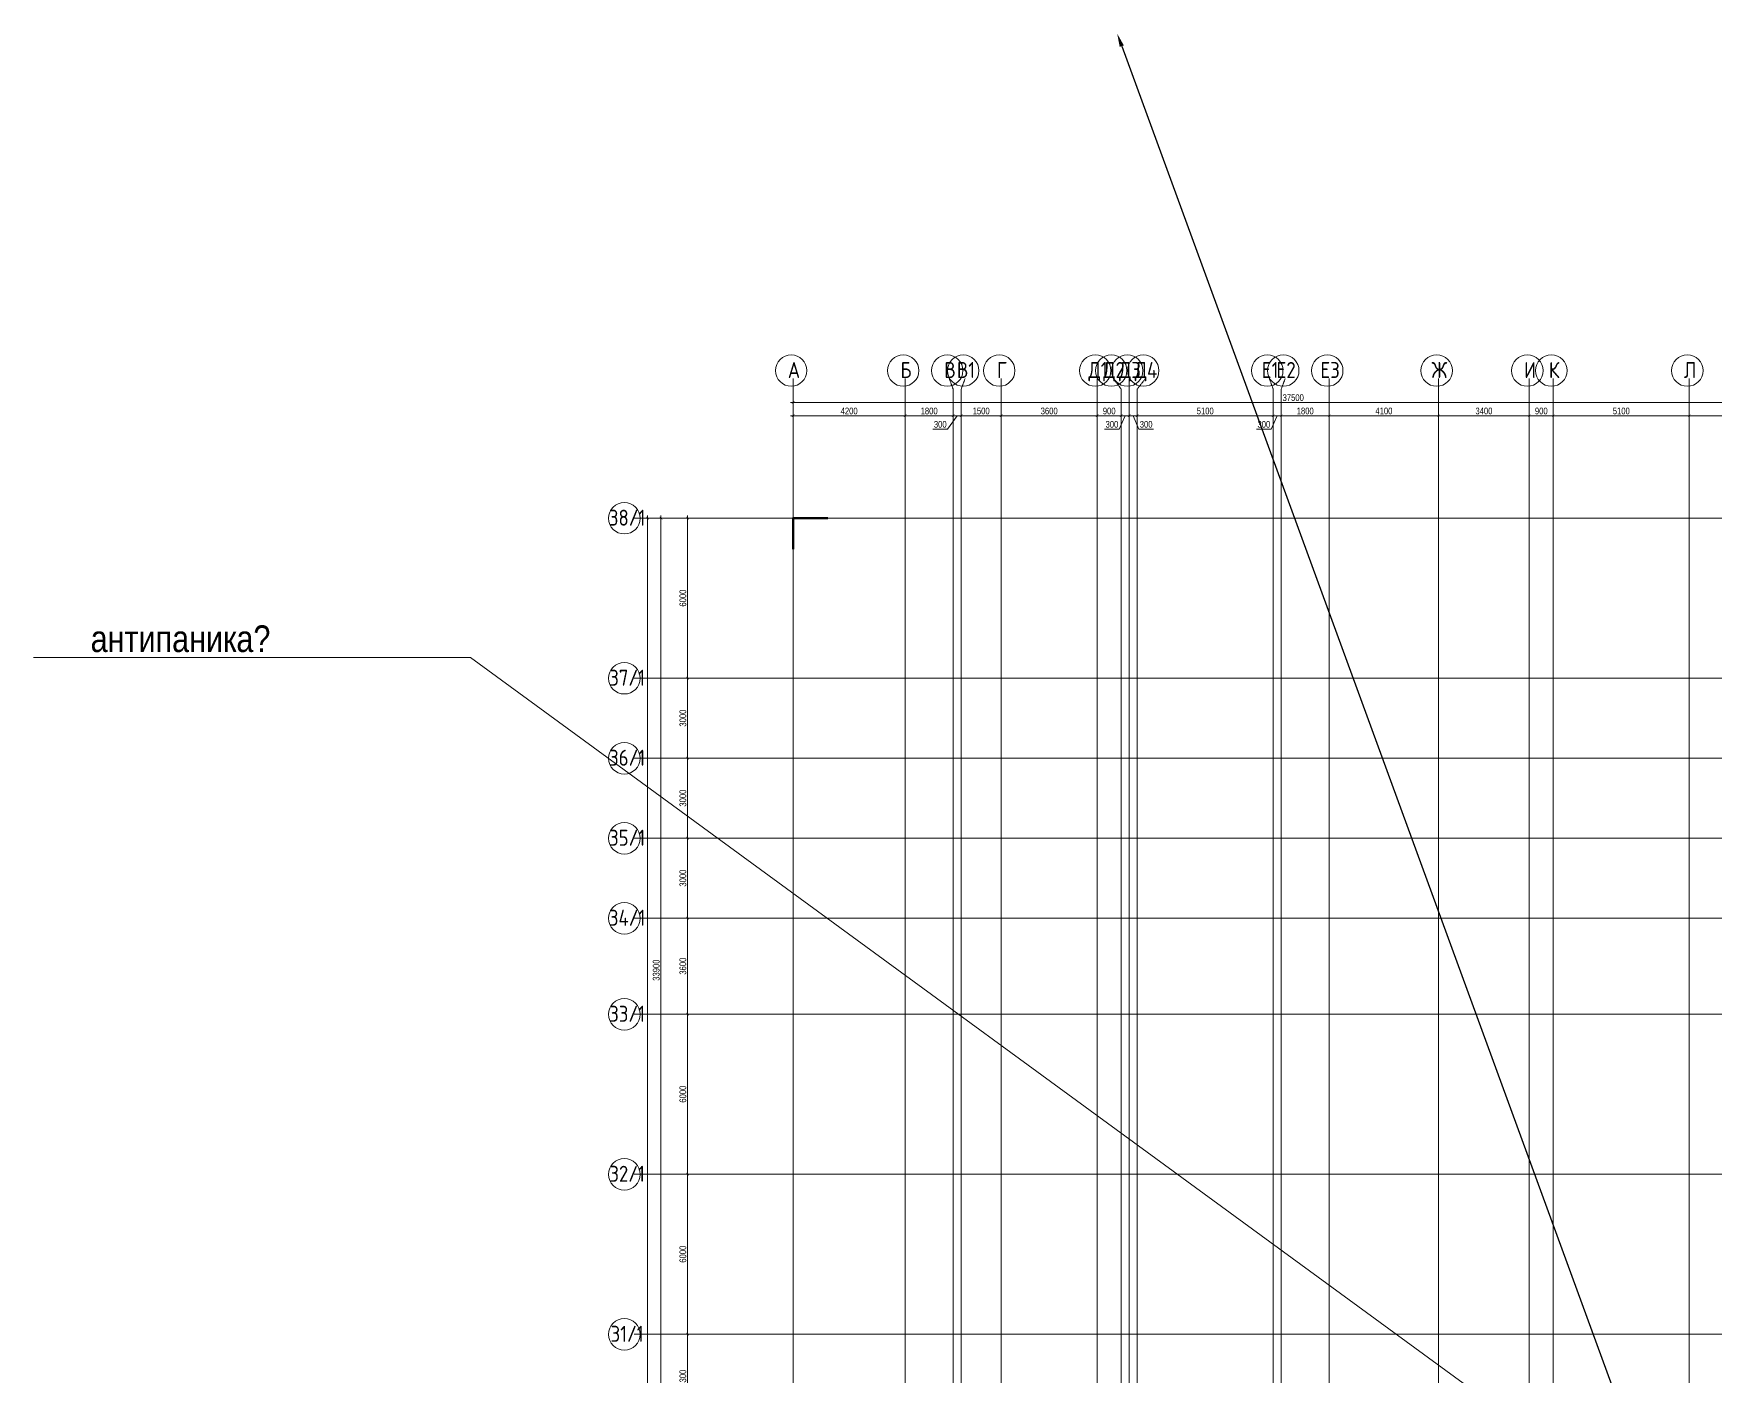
# Model space of a CAD drawing. Header units: millimetres. Extents: x -231292 to 573618, y -153144 to 564035.
# Drawn here: x 21953 to 85006, y 468720 to 519068 of the extents above; entities that cross this region are included whole.
import ezdxf
from ezdxf import colors
from ezdxf.entities.mleader import LeaderData, LeaderLine
from ezdxf.enums import TextEntityAlignment as Align
from ezdxf.math import Vec2, Vec3

# ---------------------------------------------------------------- set-up
doc = ezdxf.new("R2010")
doc.units = ezdxf.units.MM
doc.linetypes.add('CENTER2', pattern=[28.575, 19.05, -3.175, 3.175, -3.175])
doc.layers.get('0').update_dxf_attribs({"color": 250})
doc.layers.get('Defpoints').update_dxf_attribs({"color": 250})
doc.layers.add('АР_Делит', color=250, linetype='Continuous', lineweight=0, plot=False)
for name, color, linetype, lineweight in [('РД_Воронки с кровли', 250, 'Continuous', 18), ('РД_Оси_100', 250, 'Continuous', 0), ('РД_Оси_размер', 250, 'Continuous', 0)]:
    doc.layers.add(name, color=color, linetype=linetype, lineweight=lineweight)
doc.styles.add('style1', font='ARIALN.TTF')
doc.styles.add('ккк', font='isocpeur.ttf', dxfattribs={"width": 0.85, "oblique": 15})
doc.dimstyles.new('Dim100_ареал', dxfattribs={"dimscale": 100, "dimtxt": 2.5, "dimasz": 1, "dimexe": 1, "dimexo": 1, "dimgap": 0.5, "dimtad": 1, "dimzin": 12, "dimdsep": 46, "dimtxsty": 'style1', "dimblk": 'ARCHTICK', "dimcen": 1, "dimdle": 1, "dimclrd": 256, "dimclre": 256, "dimaunit": 1, "dimadec": 0, "dimazin": 3, "dimtfac": 1, "dimtmove": 1, "dimatfit": 3, "dimldrblk": 'OPEN30', "dimfxl": 2, "dimfxlon": 1, "dimtolj": 1, "dimtzin": 0, "dimlwd": 9, "dimlwe": 9, "dimarcsym": 0})

# ---------------------------------------------------------------- blocks, each defined once
blk = doc.blocks.new('_DotSmall')
at = {"color": 0, "linetype": 'ByBlock', "const_width": 0.5}
blk.add_lwpolyline([(-0.0625, 0, 1), (0.0625, 0, 1)], format="xyb", close=True, dxfattribs=at)
blk = doc.blocks.new('A-iden')
at = {"linetype": 'Continuous', "lineweight": 5}
blk.add_circle((-0.73, -4.06), 5.89, dxfattribs=at)
at = {"color": 0, "linetype": 'Continuous', "lineweight": 20, "style": 'ккк', "width": 0.85}
blk.add_attdef('ID', text='', height=6, dxfattribs=at).set_placement((0.31, -3.85), align=Align.MIDDLE_CENTER)
blk = doc.blocks.new('_ArchTick')
at = {"color": 0, "linetype": 'ByBlock', "const_width": 0.15}
blk.add_lwpolyline([(-0.5, -0.5), (0.5, 0.5)], dxfattribs=at)
blk = doc.blocks.new('*D355')
at = {"layer": 'Defpoints', "color": 0, "transparency": 16777216}
for p in [(-5455, 134700), (-2955, 134700), (-2955, 0)]:
    blk.add_point(p, dxfattribs=at)
at = {"layer": 'РД_Оси_размер', "lineweight": 9, "transparency": 16777216}
for p, q in [((-5255, 134700), (-5555, 134700)), ((-5455, -100), (-5455, 134800)), ((-5255, 0), (-5555, 0))]:
    blk.add_line(p, q, dxfattribs=at)
at = {"layer": 'РД_Оси_размер', "lineweight": 9, "transparency": 16777216, "xscale": 100, "yscale": 100, "zscale": 100}
for p, rotation in [((-5455, 134700), 90), ((-5455, 0), 270)]:
    blk.add_blockref('_ArchTick', p, dxfattribs=dict(at, rotation=rotation))
at = {"layer": 'РД_Оси_размер', "color": 0, "transparency": 16777216, "insert": (-5633, 67350), "char_height": 250, "attachment_point": 5, "rotation": 90, "style": 'style1'}
blk.add_mtext('\\A1;134700', dxfattribs=at)
blk = doc.blocks.new('_Open30')
at = {"color": 0, "linetype": 'ByBlock', "lineweight": -2}
for p, q in [((-1, 0.27), (0, 0)), ((0, 0), (-1, -0.27)), ((0, 0), (-1, 0))]:
    blk.add_line(p, q, dxfattribs=at)
blk = doc.blocks.new('*D383')
at = {"layer": 'Defpoints', "color": 0, "transparency": 16777216}
for p in [(-3955, 104100), (-2955, 104100), (-2955, 100800)]:
    blk.add_point(p, dxfattribs=at)
at = {"layer": 'РД_Оси_размер', "lineweight": 9, "transparency": 16777216}
for p, q in [((-3755, 104100), (-4055, 104100)), ((-3955, 100700), (-3955, 104200)), ((-3755, 100800), (-4055, 100800))]:
    blk.add_line(p, q, dxfattribs=at)
at = {"layer": 'РД_Оси_размер', "lineweight": 9, "transparency": 16777216, "xscale": 100, "yscale": 100, "zscale": 100}
for p, rotation in [((-3955, 104100), 90), ((-3955, 100800), 270)]:
    blk.add_blockref('_ArchTick', p, dxfattribs=dict(at, rotation=rotation))
at = {"layer": 'РД_Оси_размер', "color": 0, "transparency": 16777216, "insert": (-4133, 102450), "char_height": 250, "attachment_point": 5, "rotation": 90, "style": 'style1'}
blk.add_mtext('\\A1;3300', dxfattribs=at)
blk = doc.blocks.new('*D384')
at = {"layer": 'Defpoints', "color": 0, "transparency": 16777216}
for p in [(-3955, 110100), (-2955, 110100), (-2955, 104100)]:
    blk.add_point(p, dxfattribs=at)
at = {"layer": 'РД_Оси_размер', "lineweight": 9, "transparency": 16777216}
for p, q in [((-3755, 110100), (-4055, 110100)), ((-3955, 104000), (-3955, 110200)), ((-3755, 104100), (-4055, 104100))]:
    blk.add_line(p, q, dxfattribs=at)
at = {"layer": 'РД_Оси_размер', "lineweight": 9, "transparency": 16777216, "xscale": 100, "yscale": 100, "zscale": 100}
for p, rotation in [((-3955, 110100), 90), ((-3955, 104100), 270)]:
    blk.add_blockref('_ArchTick', p, dxfattribs=dict(at, rotation=rotation))
at = {"layer": 'РД_Оси_размер', "color": 0, "transparency": 16777216, "insert": (-4133, 107100), "char_height": 250, "attachment_point": 5, "rotation": 90, "style": 'style1'}
blk.add_mtext('\\A1;6000', dxfattribs=at)
blk = doc.blocks.new('*D385')
at = {"layer": 'Defpoints', "color": 0, "transparency": 16777216}
for p in [(-3955, 116100), (-2955, 116100), (-2955, 110100)]:
    blk.add_point(p, dxfattribs=at)
at = {"layer": 'РД_Оси_размер', "lineweight": 9, "transparency": 16777216}
for p, q in [((-3755, 116100), (-4055, 116100)), ((-3955, 110000), (-3955, 116200)), ((-3755, 110100), (-4055, 110100))]:
    blk.add_line(p, q, dxfattribs=at)
at = {"layer": 'РД_Оси_размер', "lineweight": 9, "transparency": 16777216, "xscale": 100, "yscale": 100, "zscale": 100}
for p, rotation in [((-3955, 116100), 90), ((-3955, 110100), 270)]:
    blk.add_blockref('_ArchTick', p, dxfattribs=dict(at, rotation=rotation))
at = {"layer": 'РД_Оси_размер', "color": 0, "transparency": 16777216, "insert": (-4133, 113100), "char_height": 250, "attachment_point": 5, "rotation": 90, "style": 'style1'}
blk.add_mtext('\\A1;6000', dxfattribs=at)
blk = doc.blocks.new('*D386')
at = {"layer": 'Defpoints', "color": 0, "transparency": 16777216}
for p in [(-3955, 119700), (-2955, 119700), (-2955, 116100)]:
    blk.add_point(p, dxfattribs=at)
at = {"layer": 'РД_Оси_размер', "lineweight": 9, "transparency": 16777216}
for p, q in [((-3955, 116000), (-3955, 119800)), ((-3755, 119700), (-4055, 119700)), ((-3755, 116100), (-4055, 116100))]:
    blk.add_line(p, q, dxfattribs=at)
at = {"layer": 'РД_Оси_размер', "lineweight": 9, "transparency": 16777216, "xscale": 100, "yscale": 100, "zscale": 100}
for p, rotation in [((-3955, 119700), 90), ((-3955, 116100), 270)]:
    blk.add_blockref('_ArchTick', p, dxfattribs=dict(at, rotation=rotation))
at = {"layer": 'РД_Оси_размер', "color": 0, "transparency": 16777216, "insert": (-4133, 117900), "char_height": 250, "attachment_point": 5, "rotation": 90, "style": 'style1'}
blk.add_mtext('\\A1;3600', dxfattribs=at)
blk = doc.blocks.new('*D387')
at = {"layer": 'Defpoints', "color": 0, "transparency": 16777216}
for p in [(-3955, 122700), (-2955, 122700), (-2955, 119700)]:
    blk.add_point(p, dxfattribs=at)
at = {"layer": 'РД_Оси_размер', "lineweight": 9, "transparency": 16777216}
for p, q in [((-3755, 122700), (-4055, 122700)), ((-3955, 119600), (-3955, 122800)), ((-3755, 119700), (-4055, 119700))]:
    blk.add_line(p, q, dxfattribs=at)
at = {"layer": 'РД_Оси_размер', "lineweight": 9, "transparency": 16777216, "xscale": 100, "yscale": 100, "zscale": 100}
for p, rotation in [((-3955, 122700), 90), ((-3955, 119700), 270)]:
    blk.add_blockref('_ArchTick', p, dxfattribs=dict(at, rotation=rotation))
at = {"layer": 'РД_Оси_размер', "color": 0, "transparency": 16777216, "insert": (-4133, 121200), "char_height": 250, "attachment_point": 5, "rotation": 90, "style": 'style1'}
blk.add_mtext('\\A1;3000', dxfattribs=at)
blk = doc.blocks.new('*D388')
at = {"layer": 'Defpoints', "color": 0, "transparency": 16777216}
for p in [(-3955, 125700), (-2955, 125700), (-2955, 122700)]:
    blk.add_point(p, dxfattribs=at)
at = {"layer": 'РД_Оси_размер', "lineweight": 9, "transparency": 16777216}
for p, q in [((-3755, 125700), (-4055, 125700)), ((-3955, 122600), (-3955, 125800)), ((-3755, 122700), (-4055, 122700))]:
    blk.add_line(p, q, dxfattribs=at)
at = {"layer": 'РД_Оси_размер', "lineweight": 9, "transparency": 16777216, "xscale": 100, "yscale": 100, "zscale": 100}
for p, rotation in [((-3955, 125700), 90), ((-3955, 122700), 270)]:
    blk.add_blockref('_ArchTick', p, dxfattribs=dict(at, rotation=rotation))
at = {"layer": 'РД_Оси_размер', "color": 0, "transparency": 16777216, "insert": (-4133, 124200), "char_height": 250, "attachment_point": 5, "rotation": 90, "style": 'style1'}
blk.add_mtext('\\A1;3000', dxfattribs=at)
blk = doc.blocks.new('*D389')
at = {"layer": 'Defpoints', "color": 0, "transparency": 16777216}
for p in [(-3955, 128700), (-2955, 128700), (-2955, 125700)]:
    blk.add_point(p, dxfattribs=at)
at = {"layer": 'РД_Оси_размер', "lineweight": 9, "transparency": 16777216}
for p, q in [((-3755, 128700), (-4055, 128700)), ((-3955, 125600), (-3955, 128800)), ((-3755, 125700), (-4055, 125700))]:
    blk.add_line(p, q, dxfattribs=at)
at = {"layer": 'РД_Оси_размер', "lineweight": 9, "transparency": 16777216, "xscale": 100, "yscale": 100, "zscale": 100}
for p, rotation in [((-3955, 128700), 90), ((-3955, 125700), 270)]:
    blk.add_blockref('_ArchTick', p, dxfattribs=dict(at, rotation=rotation))
at = {"layer": 'РД_Оси_размер', "color": 0, "transparency": 16777216, "insert": (-4133, 127200), "char_height": 250, "attachment_point": 5, "rotation": 90, "style": 'style1'}
blk.add_mtext('\\A1;3000', dxfattribs=at)
blk = doc.blocks.new('*D390')
at = {"layer": 'Defpoints', "color": 0, "transparency": 16777216}
for p in [(-3955, 134700), (-2955, 134700), (-2955, 128700)]:
    blk.add_point(p, dxfattribs=at)
at = {"layer": 'РД_Оси_размер', "lineweight": 9, "transparency": 16777216}
for p, q in [((-3755, 134700), (-4055, 134700)), ((-3955, 128600), (-3955, 134800)), ((-3755, 128700), (-4055, 128700))]:
    blk.add_line(p, q, dxfattribs=at)
at = {"layer": 'РД_Оси_размер', "lineweight": 9, "transparency": 16777216, "xscale": 100, "yscale": 100, "zscale": 100}
for p, rotation in [((-3955, 134700), 90), ((-3955, 128700), 270)]:
    blk.add_blockref('_ArchTick', p, dxfattribs=dict(at, rotation=rotation))
at = {"layer": 'РД_Оси_размер', "color": 0, "transparency": 16777216, "insert": (-4133, 131700), "char_height": 250, "attachment_point": 5, "rotation": 90, "style": 'style1'}
blk.add_mtext('\\A1;6000', dxfattribs=at)
blk = doc.blocks.new('*D402')
at = {"layer": 'Defpoints', "color": 0, "transparency": 16777216}
for p in [(-4955, 134700), (-2955, 134700), (-2955, 100800)]:
    blk.add_point(p, dxfattribs=at)
at = {"layer": 'РД_Оси_размер', "lineweight": 9, "transparency": 16777216}
for p, q in [((-4755, 134700), (-5055, 134700)), ((-4955, 100700), (-4955, 134800)), ((-4755, 100800), (-5055, 100800))]:
    blk.add_line(p, q, dxfattribs=at)
at = {"layer": 'РД_Оси_размер', "lineweight": 9, "transparency": 16777216, "xscale": 100, "yscale": 100, "zscale": 100}
for p, rotation in [((-4955, 134700), 90), ((-4955, 100800), 270)]:
    blk.add_blockref('_ArchTick', p, dxfattribs=dict(at, rotation=rotation))
at = {"layer": 'РД_Оси_размер', "color": 0, "transparency": 16777216, "insert": (-5133, 117750), "char_height": 250, "attachment_point": 5, "rotation": 90, "style": 'style1'}
blk.add_mtext('\\A1;33900', dxfattribs=at)
blk = doc.blocks.new('*D445')
at = {"layer": 'Defpoints', "color": 0, "transparency": 16777216}
for p in [(37500, 139039), (0, 137039), (37500, 137039)]:
    blk.add_point(p, dxfattribs=at)
at = {"layer": 'РД_Оси_размер', "lineweight": 9, "transparency": 16777216}
for p, q in [((-100, 139039), (37600, 139039)), ((0, 138839), (0, 139139)), ((37500, 138839), (37500, 139139))]:
    blk.add_line(p, q, dxfattribs=at)
at = {"layer": 'РД_Оси_размер', "lineweight": 9, "transparency": 16777216, "xscale": 100, "yscale": 100, "zscale": 100, "rotation": 180}
blk.add_blockref('_ArchTick', (0, 139039), dxfattribs=at)
at = {"layer": 'РД_Оси_размер', "lineweight": 9, "transparency": 16777216, "xscale": 100, "yscale": 100, "zscale": 100}
blk.add_blockref('_ArchTick', (37500, 139039), dxfattribs=at)
at = {"layer": 'РД_Оси_размер', "color": 0, "transparency": 16777216, "insert": (18750, 139216), "char_height": 250, "attachment_point": 5, "style": 'style1'}
blk.add_mtext('\\A1;37500', dxfattribs=at)
blk = doc.blocks.new('*D447')
at = {"layer": 'Defpoints', "color": 0, "transparency": 16777216}
for p in [(4200, 138539), (0, 137039), (4200, 137039)]:
    blk.add_point(p, dxfattribs=at)
at = {"layer": 'РД_Оси_размер', "lineweight": 9, "transparency": 16777216}
for p, q in [((-100, 138539), (4300, 138539)), ((0, 138339), (0, 138639)), ((4200, 138339), (4200, 138639))]:
    blk.add_line(p, q, dxfattribs=at)
at = {"layer": 'РД_Оси_размер', "lineweight": 9, "transparency": 16777216, "xscale": 100, "yscale": 100, "zscale": 100, "rotation": 180}
blk.add_blockref('_ArchTick', (0, 138539), dxfattribs=at)
at = {"layer": 'РД_Оси_размер', "lineweight": 9, "transparency": 16777216, "xscale": 100, "yscale": 100, "zscale": 100}
blk.add_blockref('_ArchTick', (4200, 138539), dxfattribs=at)
at = {"layer": 'РД_Оси_размер', "color": 0, "transparency": 16777216, "insert": (2100, 138716), "char_height": 250, "attachment_point": 5, "style": 'style1'}
blk.add_mtext('\\A1;4200', dxfattribs=at)
blk = doc.blocks.new('*D448')
at = {"layer": 'Defpoints', "color": 0, "transparency": 16777216}
for p in [(6000, 138539), (4200, 137039), (6000, 137039)]:
    blk.add_point(p, dxfattribs=at)
at = {"layer": 'РД_Оси_размер', "lineweight": 9, "transparency": 16777216}
for p, q in [((4100, 138539), (6100, 138539)), ((4200, 138339), (4200, 138639)), ((6000, 138339), (6000, 138639))]:
    blk.add_line(p, q, dxfattribs=at)
at = {"layer": 'РД_Оси_размер', "lineweight": 9, "transparency": 16777216, "xscale": 100, "yscale": 100, "zscale": 100, "rotation": 180}
blk.add_blockref('_ArchTick', (4200, 138539), dxfattribs=at)
at = {"layer": 'РД_Оси_размер', "lineweight": 9, "transparency": 16777216, "xscale": 100, "yscale": 100, "zscale": 100}
blk.add_blockref('_ArchTick', (6000, 138539), dxfattribs=at)
at = {"layer": 'РД_Оси_размер', "color": 0, "transparency": 16777216, "insert": (5100, 138716), "char_height": 250, "attachment_point": 5, "style": 'style1'}
blk.add_mtext('\\A1;1800', dxfattribs=at)
blk = doc.blocks.new('*D449')
at = {"layer": 'Defpoints', "color": 0, "transparency": 16777216}
for p in [(6300, 138539), (6000, 137039), (6300, 137039)]:
    blk.add_point(p, dxfattribs=at)
at = {"layer": 'РД_Оси_размер', "lineweight": 9, "transparency": 16777216}
for p, q in [((6150, 138539), (5792, 138039)), ((5900, 138539), (6400, 138539)), ((6000, 138339), (6000, 138639)), ((6300, 138339), (6300, 138639)), ((5792, 138039), (5240, 138039))]:
    blk.add_line(p, q, dxfattribs=at)
at = {"layer": 'РД_Оси_размер', "lineweight": 9, "transparency": 16777216, "xscale": 100, "yscale": 100, "zscale": 100, "rotation": 180}
blk.add_blockref('_ArchTick', (6000, 138539), dxfattribs=at)
at = {"layer": 'РД_Оси_размер', "lineweight": 9, "transparency": 16777216, "xscale": 100, "yscale": 100, "zscale": 100}
blk.add_blockref('_ArchTick', (6300, 138539), dxfattribs=at)
at = {"layer": 'РД_Оси_размер', "color": 0, "transparency": 16777216, "insert": (5516, 138216), "char_height": 250, "attachment_point": 5, "style": 'style1'}
blk.add_mtext('\\A1;300', dxfattribs=at)
blk = doc.blocks.new('*D450')
at = {"layer": 'Defpoints', "color": 0, "transparency": 16777216}
for p in [(7800, 138539), (6300, 137039), (7800, 137039)]:
    blk.add_point(p, dxfattribs=at)
at = {"layer": 'РД_Оси_размер', "lineweight": 9, "transparency": 16777216}
for p, q in [((6200, 138539), (7900, 138539)), ((6300, 138339), (6300, 138639)), ((7800, 138339), (7800, 138639))]:
    blk.add_line(p, q, dxfattribs=at)
at = {"layer": 'РД_Оси_размер', "lineweight": 9, "transparency": 16777216, "xscale": 100, "yscale": 100, "zscale": 100, "rotation": 180}
blk.add_blockref('_ArchTick', (6300, 138539), dxfattribs=at)
at = {"layer": 'РД_Оси_размер', "lineweight": 9, "transparency": 16777216, "xscale": 100, "yscale": 100, "zscale": 100}
blk.add_blockref('_ArchTick', (7800, 138539), dxfattribs=at)
at = {"layer": 'РД_Оси_размер', "color": 0, "transparency": 16777216, "insert": (7050, 138716), "char_height": 250, "attachment_point": 5, "style": 'style1'}
blk.add_mtext('\\A1;1500', dxfattribs=at)
blk = doc.blocks.new('*D451')
at = {"layer": 'Defpoints', "color": 0, "transparency": 16777216}
for p in [(11400, 138539), (7800, 137039), (11400, 137039)]:
    blk.add_point(p, dxfattribs=at)
at = {"layer": 'РД_Оси_размер', "lineweight": 9, "transparency": 16777216}
for p, q in [((7700, 138539), (11500, 138539)), ((7800, 138339), (7800, 138639)), ((11400, 138339), (11400, 138639))]:
    blk.add_line(p, q, dxfattribs=at)
at = {"layer": 'РД_Оси_размер', "lineweight": 9, "transparency": 16777216, "xscale": 100, "yscale": 100, "zscale": 100, "rotation": 180}
blk.add_blockref('_ArchTick', (7800, 138539), dxfattribs=at)
at = {"layer": 'РД_Оси_размер', "lineweight": 9, "transparency": 16777216, "xscale": 100, "yscale": 100, "zscale": 100}
blk.add_blockref('_ArchTick', (11400, 138539), dxfattribs=at)
at = {"layer": 'РД_Оси_размер', "color": 0, "transparency": 16777216, "insert": (9600, 138716), "char_height": 250, "attachment_point": 5, "style": 'style1'}
blk.add_mtext('\\A1;3600', dxfattribs=at)
blk = doc.blocks.new('*D452')
at = {"layer": 'Defpoints', "color": 0, "transparency": 16777216}
for p in [(12300, 138539), (11400, 137039), (12300, 137039)]:
    blk.add_point(p, dxfattribs=at)
at = {"layer": 'РД_Оси_размер', "lineweight": 9, "transparency": 16777216}
for p, q in [((11300, 138539), (12400, 138539)), ((11400, 138339), (11400, 138639)), ((12300, 138339), (12300, 138639))]:
    blk.add_line(p, q, dxfattribs=at)
at = {"layer": 'РД_Оси_размер', "lineweight": 9, "transparency": 16777216, "xscale": 100, "yscale": 100, "zscale": 100, "rotation": 180}
blk.add_blockref('_ArchTick', (11400, 138539), dxfattribs=at)
at = {"layer": 'РД_Оси_размер', "lineweight": 9, "transparency": 16777216, "xscale": 100, "yscale": 100, "zscale": 100}
blk.add_blockref('_ArchTick', (12300, 138539), dxfattribs=at)
at = {"layer": 'РД_Оси_размер', "color": 0, "transparency": 16777216, "insert": (11850, 138716), "char_height": 250, "attachment_point": 5, "style": 'style1'}
blk.add_mtext('\\A1;900', dxfattribs=at)
blk = doc.blocks.new('*D453')
at = {"layer": 'Defpoints', "color": 0, "transparency": 16777216}
for p in [(12600, 138539), (12300, 137039), (12600, 137039)]:
    blk.add_point(p, dxfattribs=at)
at = {"layer": 'РД_Оси_размер', "lineweight": 9, "transparency": 16777216}
for p, q in [((12200, 138539), (12700, 138539)), ((12450, 138539), (12229, 138039)), ((12300, 138339), (12300, 138639)), ((12600, 138339), (12600, 138639)), ((12229, 138039), (11676, 138039))]:
    blk.add_line(p, q, dxfattribs=at)
at = {"layer": 'РД_Оси_размер', "lineweight": 9, "transparency": 16777216, "xscale": 100, "yscale": 100, "zscale": 100, "rotation": 180}
blk.add_blockref('_ArchTick', (12300, 138539), dxfattribs=at)
at = {"layer": 'РД_Оси_размер', "lineweight": 9, "transparency": 16777216, "xscale": 100, "yscale": 100, "zscale": 100}
blk.add_blockref('_ArchTick', (12600, 138539), dxfattribs=at)
at = {"layer": 'РД_Оси_размер', "color": 0, "transparency": 16777216, "insert": (11953, 138216), "char_height": 250, "attachment_point": 5, "style": 'style1'}
blk.add_mtext('\\A1;300', dxfattribs=at)
blk = doc.blocks.new('*D454')
at = {"layer": 'Defpoints', "color": 0, "transparency": 16777216}
for p in [(12900, 138539), (12600, 137039), (12900, 137039)]:
    blk.add_point(p, dxfattribs=at)
at = {"layer": 'РД_Оси_размер', "lineweight": 9, "transparency": 16777216}
for p, q in [((12500, 138539), (13000, 138539)), ((12600, 138339), (12600, 138639)), ((12750, 138539), (12959, 138039)), ((12900, 138339), (12900, 138639)), ((12959, 138039), (13511, 138039))]:
    blk.add_line(p, q, dxfattribs=at)
at = {"layer": 'РД_Оси_размер', "lineweight": 9, "transparency": 16777216, "xscale": 100, "yscale": 100, "zscale": 100, "rotation": 180}
blk.add_blockref('_ArchTick', (12600, 138539), dxfattribs=at)
at = {"layer": 'РД_Оси_размер', "lineweight": 9, "transparency": 16777216, "xscale": 100, "yscale": 100, "zscale": 100}
blk.add_blockref('_ArchTick', (12900, 138539), dxfattribs=at)
at = {"layer": 'РД_Оси_размер', "color": 0, "transparency": 16777216, "insert": (13235, 138216), "char_height": 250, "attachment_point": 5, "style": 'style1'}
blk.add_mtext('\\A1;300', dxfattribs=at)
blk = doc.blocks.new('*D455')
at = {"layer": 'Defpoints', "color": 0, "transparency": 16777216}
for p in [(18000, 138539), (12900, 137039), (18000, 137039)]:
    blk.add_point(p, dxfattribs=at)
at = {"layer": 'РД_Оси_размер', "lineweight": 9, "transparency": 16777216}
for p, q in [((12800, 138539), (18100, 138539)), ((12900, 138339), (12900, 138639)), ((18000, 138339), (18000, 138639))]:
    blk.add_line(p, q, dxfattribs=at)
at = {"layer": 'РД_Оси_размер', "lineweight": 9, "transparency": 16777216, "xscale": 100, "yscale": 100, "zscale": 100, "rotation": 180}
blk.add_blockref('_ArchTick', (12900, 138539), dxfattribs=at)
at = {"layer": 'РД_Оси_размер', "lineweight": 9, "transparency": 16777216, "xscale": 100, "yscale": 100, "zscale": 100}
blk.add_blockref('_ArchTick', (18000, 138539), dxfattribs=at)
at = {"layer": 'РД_Оси_размер', "color": 0, "transparency": 16777216, "insert": (15450, 138716), "char_height": 250, "attachment_point": 5, "style": 'style1'}
blk.add_mtext('\\A1;5100', dxfattribs=at)
blk = doc.blocks.new('*D456')
at = {"layer": 'Defpoints', "color": 0, "transparency": 16777216}
for p in [(18300, 138539), (18000, 137039), (18300, 137039)]:
    blk.add_point(p, dxfattribs=at)
at = {"layer": 'РД_Оси_размер', "lineweight": 9, "transparency": 16777216}
for p, q in [((17900, 138539), (18400, 138539)), ((18150, 138539), (17925, 138039)), ((18000, 138339), (18000, 138639)), ((18300, 138339), (18300, 138639)), ((17925, 138039), (17372, 138039))]:
    blk.add_line(p, q, dxfattribs=at)
at = {"layer": 'РД_Оси_размер', "lineweight": 9, "transparency": 16777216, "xscale": 100, "yscale": 100, "zscale": 100, "rotation": 180}
blk.add_blockref('_ArchTick', (18000, 138539), dxfattribs=at)
at = {"layer": 'РД_Оси_размер', "lineweight": 9, "transparency": 16777216, "xscale": 100, "yscale": 100, "zscale": 100}
blk.add_blockref('_ArchTick', (18300, 138539), dxfattribs=at)
at = {"layer": 'РД_Оси_размер', "color": 0, "transparency": 16777216, "insert": (17648, 138216), "char_height": 250, "attachment_point": 5, "style": 'style1'}
blk.add_mtext('\\A1;300', dxfattribs=at)
blk = doc.blocks.new('*D457')
at = {"layer": 'Defpoints', "color": 0, "transparency": 16777216}
for p in [(20100, 138539), (18300, 137039), (20100, 137039)]:
    blk.add_point(p, dxfattribs=at)
at = {"layer": 'РД_Оси_размер', "lineweight": 9, "transparency": 16777216}
for p, q in [((18200, 138539), (20200, 138539)), ((18300, 138339), (18300, 138639)), ((20100, 138339), (20100, 138639))]:
    blk.add_line(p, q, dxfattribs=at)
at = {"layer": 'РД_Оси_размер', "lineweight": 9, "transparency": 16777216, "xscale": 100, "yscale": 100, "zscale": 100, "rotation": 180}
blk.add_blockref('_ArchTick', (18300, 138539), dxfattribs=at)
at = {"layer": 'РД_Оси_размер', "lineweight": 9, "transparency": 16777216, "xscale": 100, "yscale": 100, "zscale": 100}
blk.add_blockref('_ArchTick', (20100, 138539), dxfattribs=at)
at = {"layer": 'РД_Оси_размер', "color": 0, "transparency": 16777216, "insert": (19200, 138716), "char_height": 250, "attachment_point": 5, "style": 'style1'}
blk.add_mtext('\\A1;1800', dxfattribs=at)
blk = doc.blocks.new('*D458')
at = {"layer": 'Defpoints', "color": 0, "transparency": 16777216}
for p in [(24200, 138539), (20100, 137039), (24200, 137039)]:
    blk.add_point(p, dxfattribs=at)
at = {"layer": 'РД_Оси_размер', "lineweight": 9, "transparency": 16777216}
for p, q in [((20000, 138539), (24300, 138539)), ((20100, 138339), (20100, 138639)), ((24200, 138339), (24200, 138639))]:
    blk.add_line(p, q, dxfattribs=at)
at = {"layer": 'РД_Оси_размер', "lineweight": 9, "transparency": 16777216, "xscale": 100, "yscale": 100, "zscale": 100, "rotation": 180}
blk.add_blockref('_ArchTick', (20100, 138539), dxfattribs=at)
at = {"layer": 'РД_Оси_размер', "lineweight": 9, "transparency": 16777216, "xscale": 100, "yscale": 100, "zscale": 100}
blk.add_blockref('_ArchTick', (24200, 138539), dxfattribs=at)
at = {"layer": 'РД_Оси_размер', "color": 0, "transparency": 16777216, "insert": (22150, 138716), "char_height": 250, "attachment_point": 5, "style": 'style1'}
blk.add_mtext('\\A1;4100', dxfattribs=at)
blk = doc.blocks.new('*D459')
at = {"layer": 'Defpoints', "color": 0, "transparency": 16777216}
for p in [(27600, 138539), (24200, 137039), (27600, 137039)]:
    blk.add_point(p, dxfattribs=at)
at = {"layer": 'РД_Оси_размер', "lineweight": 9, "transparency": 16777216}
for p, q in [((24100, 138539), (27700, 138539)), ((24200, 138339), (24200, 138639)), ((27600, 138339), (27600, 138639))]:
    blk.add_line(p, q, dxfattribs=at)
at = {"layer": 'РД_Оси_размер', "lineweight": 9, "transparency": 16777216, "xscale": 100, "yscale": 100, "zscale": 100, "rotation": 180}
blk.add_blockref('_ArchTick', (24200, 138539), dxfattribs=at)
at = {"layer": 'РД_Оси_размер', "lineweight": 9, "transparency": 16777216, "xscale": 100, "yscale": 100, "zscale": 100}
blk.add_blockref('_ArchTick', (27600, 138539), dxfattribs=at)
at = {"layer": 'РД_Оси_размер', "color": 0, "transparency": 16777216, "insert": (25900, 138716), "char_height": 250, "attachment_point": 5, "style": 'style1'}
blk.add_mtext('\\A1;3400', dxfattribs=at)
blk = doc.blocks.new('*D460')
at = {"layer": 'Defpoints', "color": 0, "transparency": 16777216}
for p in [(28500, 138539), (27600, 137039), (28500, 137039)]:
    blk.add_point(p, dxfattribs=at)
at = {"layer": 'РД_Оси_размер', "lineweight": 9, "transparency": 16777216}
for p, q in [((27500, 138539), (28600, 138539)), ((27600, 138339), (27600, 138639)), ((28500, 138339), (28500, 138639))]:
    blk.add_line(p, q, dxfattribs=at)
at = {"layer": 'РД_Оси_размер', "lineweight": 9, "transparency": 16777216, "xscale": 100, "yscale": 100, "zscale": 100, "rotation": 180}
blk.add_blockref('_ArchTick', (27600, 138539), dxfattribs=at)
at = {"layer": 'РД_Оси_размер', "lineweight": 9, "transparency": 16777216, "xscale": 100, "yscale": 100, "zscale": 100}
blk.add_blockref('_ArchTick', (28500, 138539), dxfattribs=at)
at = {"layer": 'РД_Оси_размер', "color": 0, "transparency": 16777216, "insert": (28050, 138716), "char_height": 250, "attachment_point": 5, "style": 'style1'}
blk.add_mtext('\\A1;900', dxfattribs=at)
blk = doc.blocks.new('*D461')
at = {"layer": 'Defpoints', "color": 0, "transparency": 16777216}
for p in [(33600, 138539), (28500, 137039), (33600, 137039)]:
    blk.add_point(p, dxfattribs=at)
at = {"layer": 'РД_Оси_размер', "lineweight": 9, "transparency": 16777216}
for p, q in [((28400, 138539), (33700, 138539)), ((28500, 138339), (28500, 138639)), ((33600, 138339), (33600, 138639))]:
    blk.add_line(p, q, dxfattribs=at)
at = {"layer": 'РД_Оси_размер', "lineweight": 9, "transparency": 16777216, "xscale": 100, "yscale": 100, "zscale": 100, "rotation": 180}
blk.add_blockref('_ArchTick', (28500, 138539), dxfattribs=at)
at = {"layer": 'РД_Оси_размер', "lineweight": 9, "transparency": 16777216, "xscale": 100, "yscale": 100, "zscale": 100}
blk.add_blockref('_ArchTick', (33600, 138539), dxfattribs=at)
at = {"layer": 'РД_Оси_размер', "color": 0, "transparency": 16777216, "insert": (31050, 138716), "char_height": 250, "attachment_point": 5, "style": 'style1'}
blk.add_mtext('\\A1;5100', dxfattribs=at)
blk = doc.blocks.new('*D462')
at = {"layer": 'Defpoints', "color": 0, "transparency": 16777216}
for p in [(37500, 138539), (33600, 137039), (37500, 137039)]:
    blk.add_point(p, dxfattribs=at)
at = {"layer": 'РД_Оси_размер', "lineweight": 9, "transparency": 16777216}
for p, q in [((33500, 138539), (37600, 138539)), ((33600, 138339), (33600, 138639)), ((37500, 138339), (37500, 138639))]:
    blk.add_line(p, q, dxfattribs=at)
at = {"layer": 'РД_Оси_размер', "lineweight": 9, "transparency": 16777216, "xscale": 100, "yscale": 100, "zscale": 100, "rotation": 180}
blk.add_blockref('_ArchTick', (33600, 138539), dxfattribs=at)
at = {"layer": 'РД_Оси_размер', "lineweight": 9, "transparency": 16777216, "xscale": 100, "yscale": 100, "zscale": 100}
blk.add_blockref('_ArchTick', (37500, 138539), dxfattribs=at)
at = {"layer": 'РД_Оси_размер', "color": 0, "transparency": 16777216, "insert": (35550, 138716), "char_height": 250, "attachment_point": 5, "style": 'style1'}
blk.add_mtext('\\A1;3900', dxfattribs=at)
blk = doc.blocks.new('воронки с кровли')
at = {"layer": 'РД_Воронки с кровли', "lineweight": 70}
blk.add_lwpolyline([(-230151, 326973), (-231451, 326973), (-231451, 325806)], dxfattribs=at)
blk = doc.blocks.new('СОШ_2200_АР_ОСИ_М100_28.05.24')
at = {"layer": 'РД_Оси_100', "linetype": 'CENTER2'}
for p, q in [((0, -6155), (0, 139938.679)), ((4200, -6155), (4200, 139938.679)), ((20100, -6155), (20100, 139938.679)), ((27600, -6155), (27600, 139938.679)), ((-5954.958, 134700), (119910, 134700)), ((-5954.958, 128700), (119910, 128700)), ((-5954.958, 125700), (119910, 125700)), ((-5954.958, 122700), (119910, 122700)), ((-5954.958, 119700), (119910, 119700)), ((-5954.958, 116100), (119910, 116100)), ((-5954.958, 110100), (119910, 110100)), ((-5954.958, 104100), (119910, 104100))]:
    blk.add_line(p, q, dxfattribs=at)
at = {"layer": 'РД_Оси_100', "color": 1, "linetype": 'CENTER2'}
blk.add_line((24200, -6155), (24200, 139938.679), dxfattribs=at)
at = {"layer": 'РД_Оси_100', "linetype": 'CENTER2'}
for points in [[(5849.555, 139938.679), (6000, 139538.679), (6000, -6194.559)], [(6300, -6195.83), (6300, 139538.679), (6450, 139938.679)], [(7800, -6155), (7800, 139938.679)], [(11400, 139938.679), (11400, -6155)], [(12000.12, -6155), (12300, -5755), (12300, 139538.679), (12000, 139938.679)], [(12600, -6155), (12600, 139938.679)], [(13200, -6155), (12900, -5755), (12900, 139538.679), (13220.167, 139939.357)], [(17850, 139938.679), (18000, 139538.679), (18000, -6194.092)], [(18300, -6196.31), (18300, 139538.679), (18450, 139938.679)], [(28500, -6155), (28500, 139938.679)]]:
    blk.add_lwpolyline(points, dxfattribs=at)
at = {"layer": 'РД_Оси_100', "color": 1, "linetype": 'CENTER2'}
blk.add_lwpolyline([(33600, 139938.679), (33600, -6155)], dxfattribs=at)
at = {"layer": 'РД_Оси_100', "color": 0, "xscale": 100, "yscale": 100, "zscale": 100}
for p, values in [((0, 140638.679), {'ID': 'А'}), ((4200, 140638.679), {'ID': 'Б'}), ((5850, 140638.678), {'ID': 'В'}), ((6450, 140638.679), {'ID': 'В1'}), ((7800, 140638.679), {'ID': 'Г'}), ((11400, 140638.679), {'ID': 'Д1'}), ((12000, 140638.679), {'ID': 'Д2'}), ((12600, 140638.679), {'ID': 'Д3'}), ((13200, 140638.678), {'ID': 'Д4'}), ((17850, 140638.679), {'ID': 'Е1'}), ((18450, 140638.679), {'ID': 'Е2'}), ((20100, 140638.679), {'ID': 'Е3'}), ((24200, 140638.679), {'ID': 'Ж'}), ((27600, 140638.679), {'ID': 'И'}), ((28500, 140638.679), {'ID': 'К'}), ((33600, 140638.679), {'ID': 'Л'}), ((-6254.958, 135100), {'ID': '38/1'}), ((-6254.958, 129100), {'ID': '37/1'}), ((-6254.958, 126100), {'ID': '36/1'}), ((-6254.958, 123100), {'ID': '35/1'}), ((-6254.958, 120100), {'ID': '34/1'}), ((-6254.958, 116500), {'ID': '33/1'}), ((-6254.958, 110500), {'ID': '32/1'}), ((-6254.958, 104500), {'ID': '31/1'})]:
    blk.add_blockref('A-iden', p, dxfattribs=at).add_auto_attribs(values)
at = {"layer": 'РД_Оси_размер'}
for base, p1, p2, picture, middle in [((37500, 139038.679), (0, 137038.679), (37500, 137038.679), '*D445', (18750, 139216.322)), ((4200, 138538.679), (0, 137038.679), (4200, 137038.679), '*D447', (2100, 138716.322)), ((6000, 138538.679), (4200, 137038.679), (6000, 137038.679), '*D448', (5100, 138716.322)), ((7800, 138538.679), (6300, 137038.679), (7800, 137038.679), '*D450', (7050, 138716.322)), ((11400, 138538.679), (7800, 137038.679), (11400, 137038.679), '*D451', (9600, 138716.322)), ((12300, 138538.679), (11400, 137038.679), (12300, 137038.679), '*D452', (11850, 138716.322)), ((18000, 138538.679), (12900, 137038.679), (18000, 137038.679), '*D455', (15450, 138716.322)), ((20100, 138538.679), (18300, 137038.679), (20100, 137038.679), '*D457', (19200, 138716.322)), ((24200, 138538.679), (20100, 137038.679), (24200, 137038.679), '*D458', (22150, 138716.322)), ((27600, 138538.679), (24200, 137038.679), (27600, 137038.679), '*D459', (25900, 138716.322)), ((28500, 138538.679), (27600, 137038.679), (28500, 137038.679), '*D460', (28050, 138716.322)), ((33600, 138538.679), (28500, 137038.679), (33600, 137038.679), '*D461', (31050, 138716.322)), ((37500, 138538.679), (33600, 137038.679), (37500, 137038.679), '*D462', (35550, 138716.322))]:
    dim = blk.add_linear_dim(base=base, p1=p1, p2=p2, dimstyle='Dim100_ареал', dxfattribs=at)
    dim.commit()
    dim.dimension.update_dxf_attribs({"geometry": picture, "text_midpoint": middle})
for base, p1, p2, picture, middle in [((6300, 138538.679), (6000, 137038.679), (6300, 137038.679), '*D449', (5742.078, 138038.679)), ((12600, 138538.679), (12300, 137038.679), (12600, 137038.679), '*D453', (12178.569, 138038.679)), ((12900, 138538.679), (12600, 137038.679), (12900, 137038.679), '*D454', (13009.032, 138038.679)), ((18300, 138538.679), (18000, 137038.679), (18300, 137038.679), '*D456', (17874.514, 138038.679))]:
    dim = blk.add_linear_dim(base=base, p1=p1, p2=p2, dimstyle='Dim100_ареал', dxfattribs=at)
    dim.commit()
    dim.dimension.update_dxf_attribs({"geometry": picture, "text_midpoint": middle, "dimtype": 160})
for base, p1, p2, picture, middle in [((-5454.958, 134700), (-2954.958, 0), (-2954.958, 134700), '*D355', (-5632.601, 67350)), ((-4954.958, 134700), (-2954.958, 100800), (-2954.958, 134700), '*D402', (-5132.601, 117750)), ((-3954.958, 134700), (-2954.958, 128700), (-2954.958, 134700), '*D390', (-4132.601, 131700)), ((-3954.958, 128700), (-2954.958, 125700), (-2954.958, 128700), '*D389', (-4132.601, 127200)), ((-3954.958, 125700), (-2954.958, 122700), (-2954.958, 125700), '*D388', (-4132.601, 124200)), ((-3954.958, 122700), (-2954.958, 119700), (-2954.958, 122700), '*D387', (-4132.601, 121200)), ((-3954.958, 119700), (-2954.958, 116100), (-2954.958, 119700), '*D386', (-4132.601, 117900)), ((-3954.958, 116100), (-2954.958, 110100), (-2954.958, 116100), '*D385', (-4132.601, 113100)), ((-3954.958, 110100), (-2954.958, 104100), (-2954.958, 110100), '*D384', (-4132.601, 107100)), ((-3954.958, 104100), (-2954.958, 100800), (-2954.958, 104100), '*D383', (-4132.601, 102450))]:
    dim = blk.add_linear_dim(base=base, p1=p1, p2=p2, angle=90, dimstyle='Dim100_ареал', dxfattribs=at)
    dim.commit()
    dim.dimension.update_dxf_attribs({"geometry": picture, "text_midpoint": middle})

msp = doc.modelspace()

# ---------------------------------------------------------------- block references
at = {"layer": 'РД_Воронки с кровли', "lineweight": 0}
msp.add_blockref('воронки с кровли', (281879.593, 173928.913), dxfattribs=at)
at = {"layer": 'РД_Оси_100'}
msp.add_blockref('СОШ_2200_АР_ОСИ_М100_28.05.24', (50428.768, 366201.753), dxfattribs=at)

# ---------------------------------------------------------------- leaders
at = {"layer": 'АР_Делит'}
ml = msp.add_multileader_mtext('Standard', dxfattribs=at)
ml.set_content('предусмотреть лорбик_файерборд по мет.каркасу  от ФГ-15 до покрытия фермы/перекрытия', color=256, style='style1')
ml.set_leader_properties(color=256)
ml.build(insert=Vec2(0, 0))
ml.multileader.update_dxf_attribs({"has_dogleg": 0, "text_left_attachment_type": 6, "text_right_attachment_type": 6, "arrow_head_size": 500, "scale": 100})
ctx = ml.context
ctx.base_point, ctx.scale, ctx.char_height, ctx.arrow_head_size, ctx.landing_gap_size, ctx.plane_origin, ctx.plane_x_axis, ctx.plane_y_axis = Vec3(88386.092, 448523.465), 100, 300, 500, 50, Vec3(70706.091, 432922.418), Vec3(1, 0.00000001), Vec3(-0.00000001, 1)
ctx.left_attachment, ctx.right_attachment = 6, 6
notes = []
notes.append((ctx, [(1, (1, 1, 0), (88378.092, 448523.465), (1, 0.00000001), 8, [(0, [(97778.767, 450771.753)], 0, []), (1, [(62578.768, 519067.753)], 0, [])])]))
ctx.mtext.insert, ctx.mtext.text_direction, ctx.mtext.rotation, ctx.mtext.width, ctx.mtext.defined_height, ctx.mtext.flow_direction = Vec3(88436.092, 448906.753), Vec3(1, 0.00000001), 0.00000001, 4538.94863, 395.157, 5
ml = msp.add_multileader_mtext('Standard', dxfattribs=at)
ml.set_content('\\pxsm1;антипаника?', color=256, style='style1')
ml.set_leader_properties(color=256, linetype='ByLayer', lineweight=9)
ml.set_arrow_properties(name='DOTSMALL')
ml.build(insert=Vec2(0, 0))
ml.multileader.update_dxf_attribs({"text_left_attachment_type": 6, "text_right_attachment_type": 6, "text_bottom_attachment_type": 10, "dogleg_length": 25, "arrow_head_size": 100})
ctx = ml.context
ctx.base_point, ctx.char_height, ctx.arrow_head_size, ctx.landing_gap_size, ctx.plane_origin = Vec3(24041.442, 495680.342), 1000, 100, 50, Vec3(17228.694, 509247.7)
ctx.left_attachment, ctx.right_attachment, ctx.top_attachment = 6, 6, 10
notes.append((ctx, [(1, (1, 1, 0), (38331.797, 495680.342), (-1, 0), 7549.837, [(0, [(112428.768, 441505.414)], 0, [])])]))
ctx.mtext.insert, ctx.mtext.width, ctx.mtext.defined_height, ctx.mtext.line_spacing_factor, ctx.mtext.flow_direction = Vec3(24090.76, 496880.342), 12881.20192, 10741.778, 0.3, 5
for ctx, leaders in notes:
    for number, flags, end, landing, length, lines in leaders:
        leader = LeaderData()
        leader.index, (leader.has_last_leader_line, leader.has_dogleg_vector, leader.attachment_direction) = number, flags
        leader.last_leader_point, leader.dogleg_vector, leader.dogleg_length = Vec3(end), Vec3(landing), length
        for number, points, colour, breaks in lines:
            line = LeaderLine()
            line.index, line.vertices, line.color, line.breaks = number, Vec3.list(points), colors.encode_raw_color(colour), breaks
            leader.lines.append(line)
        ctx.leaders.append(leader)

doc.saveas('drawing.dxf')
